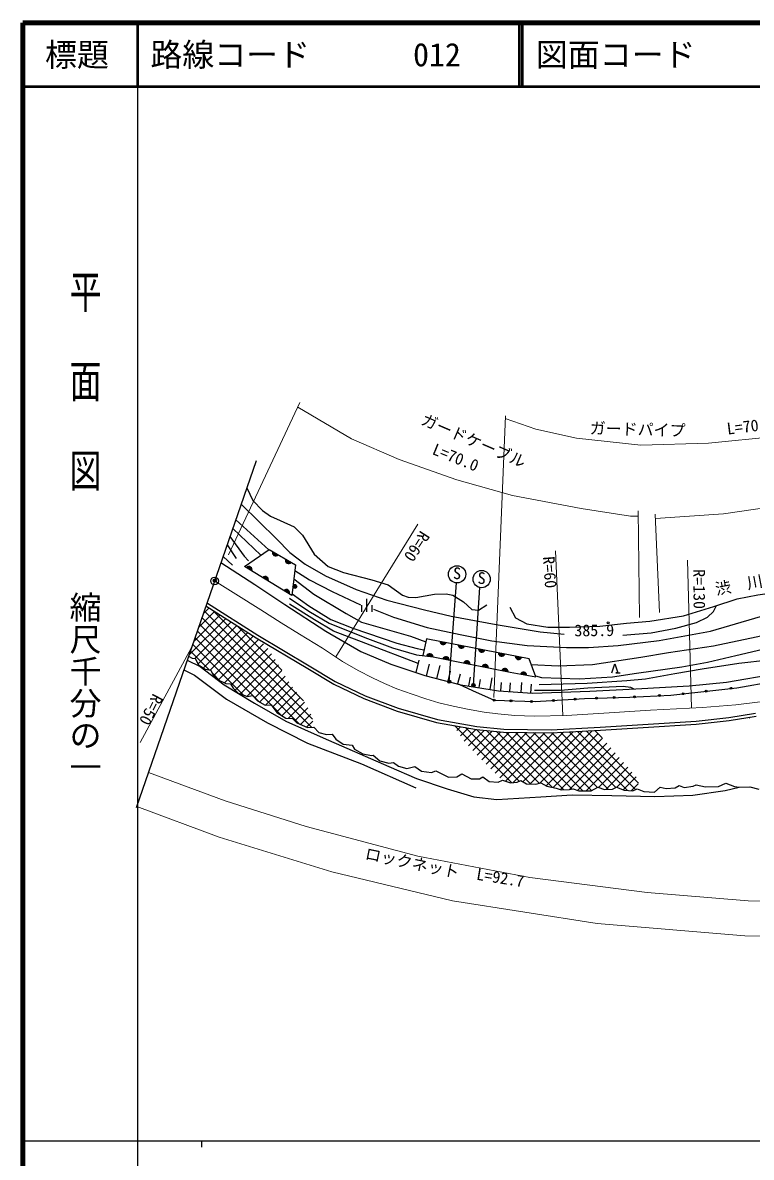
# Model space of a CAD drawing. Units: millimetres, scale not verified. Extents: x -31365771 to 680000, y -195175903 to 380000.
# Drawn here: x 40000 to 154119, y 202409 to 380000 of the extents above; entities that cross this region are included whole.
import ezdxf
from ezdxf.enums import TextEntityAlignment as Align

# ---------------------------------------------------------------- set-up
doc = ezdxf.new("R2010")
doc.units = ezdxf.units.MM
doc.header["$LTSCALE"] = 1000
doc.header["$PDMODE"] = 32
doc.header["$PDSIZE"] = 500
doc.linetypes.add('CHAIN', pattern=[18.5, 12, -1.5, 3.5, -1.5])
for name, color, linetype, lineweight in [('M-BGD', 7, 'Continuous', 25), ('M-BGD-EXST', 7, 'Continuous', 25), ('M-BMK', 2, 'CHAIN', 13), ('M-BMK-OTRS', 5, 'Continuous', 25), ('M-BMK-SRVR', 3, 'Continuous', 25), ('M-STR-HTXT', 7, 'Continuous', 13), ('M-TTL', 2, 'Continuous', 140), ('M-TTL-BAND', 7, 'Continuous', 25), ('M-TTL-LINE', 7, 'Continuous', 50)]:
    doc.layers.add(name, color=color, linetype=linetype, lineweight=lineweight)
for name, color, linetype in [('M-BMK-HTXT', 7, 'Continuous'), ('M-OTRS', 6, 'Continuous'), ('M-TTL-TXT', 7, 'Continuous')]:
    doc.layers.add(name, color=color, linetype=linetype)
doc.styles.add('@ＭＳ ゴシック', font='')
doc.styles.add('ＭＳ ゴシック', font='')
doc.styles.get('@ＭＳ ゴシック').set_extended_font_data('@MS Gothic')
doc.styles.get('ＭＳ ゴシック').set_extended_font_data('MS Gothic')

msp = doc.modelspace()

# ---------------------------------------------------------------- hatches: boundary and pattern name
at = {"layer": 'M-BGD'}
for points in [[(79136, 297224, 0.82183), (79990, 296722)], [(75905, 294196, 0.82183), (75060, 294714)], [(81187, 296018, 0.82183), (82041, 295515)], [(78468, 292623, 0.82183), (77623, 293141)], [(81779, 290591, 0.82183), (80935, 291109)], [(82321, 291706, 0.90736), (82915, 291763, 0.81006)], [(105361, 283160, 0.82183), (106334, 282968)], [(108223, 282596, 0.82183), (109195, 282405)], [(104277, 280767, 0.82183), (103293, 280886)], [(106784, 280267, 0.82183), (105813, 280461)], [(111407, 281969, 0.82183), (112380, 281778)], [(114513, 281358, 0.82183), (115486, 281166)], [(117155, 280837, 0.82183), (118127, 280646)], [(110070, 279612, 0.82183), (109098, 279806)], [(112949, 279039, 0.82183), (111977, 279232)], [(116020, 278426, 0.82183), (115049, 278620)], [(118927, 277866, 0.82183), (117954, 278053)]]:
    msp.add_hatch(color=256, dxfattribs=at).paths.add_polyline_path(points)
h = msp.add_hatch(color=256, dxfattribs=at)
edge = h.paths.add_edge_path()
edge.add_line((82321, 291706), (82341, 291885))
at = {"layer": 'M-BGD-EXST'}
for points in [[(107067, 276854, 0.41421), (106817, 277104, 0.41421), (106567, 276854, 1)], [(110850, 276335, 0.41421), (110600, 276585, 0.41421), (110350, 276335, 1)]]:
    msp.add_hatch(color=256, dxfattribs=at).paths.add_polyline_path(points)

# ---------------------------------------------------------------- linework, layer by layer
at = {"layer": 'M-BGD'}
for p, q in [((73368, 302205), (78529, 297488)), ((72902, 300855), (77320, 296655)), ((72006, 298261), (73441, 296141)), ((71380, 296451), (72846, 295087)), ((93924, 287808), (93924, 289800)), ((70066, 287855), (67538, 285327)), ((69199, 288402), (68284, 287487)), ((68441, 287941), (85378, 271004)), ((69726, 288070), (83958, 273838)), ((93124, 287808), (93124, 288853)), ((94724, 287808), (94724, 288853)), ((71800, 286761), (66045, 281006)), ((70933, 287308), (66792, 283166)), ((72667, 286214), (66950, 280496)), ((68078, 286890), (85253, 269715)), ((67352, 284788), (78892, 273247)), ((73534, 285666), (67490, 279623)), ((67715, 285839), (83306, 270247)), ((74401, 285119), (68277, 278995)), ((75268, 284572), (69374, 278678)), ((73560, 285650), (80567, 278644)), ((66625, 282685), (74517, 274794)), ((66989, 283736), (77015, 273710)), ((76135, 284025), (69916, 277805)), ((77011, 283486), (70627, 277102)), ((77727, 282788), (71593, 276654)), ((66262, 281634), (69193, 278704)), ((78409, 282056), (72670, 276317)), ((78996, 281229), (73277, 275510)), ((79531, 280349), (74115, 274934)), ((80065, 279469), (75164, 274568)), ((102038, 280203), (101585, 278310)), ((103662, 279616), (103191, 277791)), ((105355, 279404), (104829, 277368)), ((69665, 278231), (70939, 276958)), ((80600, 278589), (76342, 274332)), ((81134, 277710), (77092, 273667)), ((106978, 278488), (106572, 276917)), ((108512, 278012), (108126, 276516)), ((110064, 277554), (109847, 276192)), ((111669, 277219), (111464, 275933)), ((113468, 277448), (113182, 275659)), ((132893, 278236), (133559, 278236)), ((133226, 278236), (132893, 278236)), ((81668, 276830), (78023, 273185)), ((82274, 276021), (79175, 272922)), ((114932, 276725), (114834, 275420)), ((116342, 276655), (116243, 275315)), ((118134, 276706), (118020, 275183)), ((119615, 276459), (119512, 275072)), ((82890, 275223), (79760, 272093)), ((83506, 274425), (80599, 271518)), ((84121, 273626), (81623, 271127)), ((79076, 273063), (80658, 271481)), ((84679, 272769), (82635, 270725)), ((85117, 271793), (83490, 270166)), ((85433, 270695), (84469, 269731)), ((107619, 269976), (116541, 261054)), ((153931, 271311), (153777, 271157)), ((108582, 269802), (107995, 269215)), ((109780, 269586), (108556, 268362)), ((110978, 269370), (109151, 267543)), ((109345, 269664), (117751, 261258)), ((112257, 269234), (109833, 266811)), ((113542, 269105), (110515, 266078)), ((111070, 269354), (119602, 260821)), ((114827, 268976), (111197, 265346)), ((116184, 268919), (111892, 264627)), ((117584, 268905), (112603, 263923)), ((112642, 269196), (120884, 260954)), ((118984, 268890), (113313, 263220)), ((120384, 268876), (114024, 262517)), ((114214, 269038), (122930, 260322)), ((121784, 268862), (114735, 261813)), ((123211, 268875), (115608, 261272)), ((115743, 268923), (124730, 259936)), ((124703, 268952), (116829, 261079)), ((117172, 268909), (126034, 260047)), ((126195, 269030), (118333, 261168)), ((118600, 268894), (127717, 259778)), ((127687, 269108), (119406, 260827)), ((120029, 268880), (129111, 259798)), ((129179, 269186), (120975, 260982)), ((121457, 268866), (130026, 260297)), ((130153, 268746), (121970, 260563)), ((122880, 268857), (131721, 260016)), ((124224, 268927), (132884, 260268)), ((125568, 268997), (134733, 259833)), ((126912, 269068), (135992, 259988)), ((128256, 269138), (136441, 260953)), ((129601, 269208), (130761, 268047)), ((130811, 267990), (123108, 260287)), ((131469, 267234), (124208, 259972)), ((132127, 266477), (125618, 259968)), ((132785, 265721), (126911, 259847)), ((133443, 264965), (128246, 259768)), ((134101, 264208), (130185, 260293)), ((134759, 263452), (131307, 260001)), ((135417, 262696), (133041, 260320)), ((136075, 261940), (134052, 259917)), ((136421, 260872), (135347, 259798))]:
    msp.add_line(p, q, dxfattribs=at)
for points in [[(75092, 307196), (76051, 305227), (77551, 303657), (78838, 302781), (80333, 302071), (82506, 301099), (83850, 299813), (85659, 296836), (87845, 294868), (90234, 293949), (94706, 292806), (97231, 292038), (99498, 290404), (100353, 290107), (101561, 290024), (104498, 290545), (106302, 290605), (107356, 290382), (109065, 289365), (110354, 288145), (111371, 288036), (112673, 288863)], [(74217, 304662), (76981, 301922), (79765, 299205), (81830, 297096), (84238, 295222), (87415, 293409), (92253, 291304), (97050, 289616), (102958, 288094), (107121, 287125), (114169, 285825), (121032, 284633), (124790, 284307)], [(94932, 288216), (98089, 286963), (103330, 285358), (108507, 284239), (113470, 283246), (119009, 282521), (125184, 282192), (128623, 282207), (133242, 282495), (139679, 283301), (147742, 284776), (154693, 286775), (158565, 287968), (163401, 289015), (168071, 289952), (175388, 291456), (182375, 293035), (186721, 294292), (192896, 296545), (196790, 298108), (200737, 300004), (203283, 301677), (204942, 302858), (206958, 304042)], [(119663, 279524), (123887, 279336), (129253, 279534), (136794, 280669), (141141, 281430), (148216, 282477), (161584, 285262), (169343, 287313), (183134, 290978), (191835, 293877), (203986, 298919), (207072, 300314), (213613, 302591), (217333, 303592), (220236, 304104)], [(116298, 288507), (117206, 286838), (118957, 285914), (122248, 285379), (125637, 285363), (130403, 285525), (134584, 286002), (138216, 286302), (143515, 287163), (148233, 288619), (151895, 289827), (155144, 290428), (159144, 291029), (164784, 291657), (168423, 292442), (174113, 293928), (179553, 295354), (182575, 296361), (184765, 297330), (186449, 298405), (188195, 299180), (190558, 299850), (193132, 300184), (196945, 301258)], [(72455, 299562), (74668, 296497), (75347, 295769)], [(71055, 295508), (76343, 292068), (81070, 288916), (87458, 284766), (92969, 281595), (97639, 279620), (103006, 277838), (108632, 276386), (114543, 275441), (119861, 275046), (128838, 275351), (136040, 275750), (144364, 276200), (150244, 276765), (158116, 278155)], [(82606, 294243), (84928, 292817), (88462, 290958), (92923, 288883)], [(82463, 292971), (85592, 290532), (90648, 287505), (93077, 286192), (100733, 283993), (103131, 283087)], [(81787, 289936), (84824, 287873), (87992, 286034), (93581, 283789), (97929, 282136), (101701, 281078), (104277, 280767), (116373, 278356), (120373, 277589), (119340, 280407), (103475, 283531), (103236, 283553), (102652, 280963)], [(82196, 290594), (84840, 288703), (88251, 286574), (91709, 285233), (98625, 282880), (101774, 282067), (102847, 281826)], [(68708, 288713), (76589, 283739), (84639, 278911), (88723, 276455), (93433, 274201), (98657, 272261), (104833, 270479), (111064, 269354), (115316, 268927), (122784, 268852), (130473, 269253), (137176, 269691), (145497, 270203), (150638, 270782), (154862, 271460)], [(68964, 289119), (76840, 284148), (84886, 279323), (88951, 276878), (93621, 274643), (98808, 272717), (104943, 270947), (111131, 269830), (115342, 269407), (122774, 269332), (130445, 269732), (137146, 270171), (145455, 270681), (150573, 271258), (154786, 271934)], [(101922, 279720), (93766, 282831), (88655, 284741), (85687, 286521), (81808, 289013)], [(133970, 284160), (138422, 284507), (142282, 285222), (145529, 286099), (147244, 286956), (148184, 287834), (148676, 288765)], [(108325, 276465), (110461, 275473), (113860, 273961), (120254, 273741), (127992, 274217), (135115, 274451), (141537, 274763), (151838, 275916), (157761, 276927), (166531, 278856), (172726, 280409), (180390, 282953), (185497, 284710), (187680, 285497)], [(120308, 277767), (121260, 277516), (127194, 277310), (132383, 277634), (136161, 278164), (143228, 279173), (147276, 279883), (151698, 280945), (159497, 282787), (164878, 284013), (171107, 285574), (172150, 285797)], [(65991, 280849), (66532, 280511), (67021, 280494), (67555, 279504), (68559, 278796), (69455, 278666), (69830, 277892), (70594, 277118), (71811, 276553), (72562, 276501), (72959, 275824), (73725, 275070), (75230, 274545), (76017, 274695), (76779, 273842), (77962, 273180), (78943, 273251), (79819, 272010), (81203, 271138), (82249, 271111), (82960, 270401), (84623, 269663), (85603, 269744), (86379, 268899), (87566, 268564), (88479, 268656), (89042, 267880), (90213, 267089), (91598, 266937), (91985, 266316), (93252, 265575), (94607, 265290), (94919, 265370), (95935, 264479), (97334, 264078), (98065, 264212), (98882, 263629), (100179, 263277), (101401, 263554), (102459, 262861), (104046, 262622), (104727, 262924), (106679, 261889), (108021, 261946), (108779, 262431), (110222, 261632), (111565, 261646), (112079, 261974), (113052, 261227), (114460, 261123), (115138, 261415), (116379, 261039), (117443, 261133), (118006, 261363), (118882, 260841), (120395, 260800), (121156, 261039), (122098, 260488), (123556, 260197), (124354, 259922), (125654, 259970), (126214, 260083), (127081, 259790), (129030, 259754), (130082, 260327), (131098, 259993), (132353, 260041), (133022, 260327), (134186, 259864), (135565, 259786), (136228, 260100), (137276, 259690), (138977, 259576), (139824, 260318), (140787, 260160), (142217, 260252), (142816, 260590), (143601, 260314), (145030, 260513), (145476, 260713), (146917, 260370), (148983, 260460), (150150, 260953), (151463, 260426), (152212, 260361), (153910, 260404), (155287, 260029)], [(65783, 280247), (67774, 279252), (71577, 276373), (76295, 273510), (81224, 270695), (87055, 268057), (97342, 263568), (101704, 261709), (106470, 260063), (110665, 258855), (114245, 258394), (121170, 258825), (126046, 259125), (132262, 259063), (138985, 258866), (144962, 259074), (150000, 259806), (152212, 260361)], [(120867, 276418), (128396, 276643), (134598, 277053), (137564, 277306), (142152, 278134), (146437, 278841), (152164, 279758), (156802, 280296)], [(132286, 278236), (132756, 279674), (133226, 278236)], [(65254, 278716), (66905, 277849), (71944, 274139), (78337, 270430), (84595, 267208), (93076, 263974), (101562, 260226)], [(120163, 275502), (124256, 275502), (128531, 275881), (134039, 276138), (135202, 276000), (135728, 275733)]]:
    msp.add_lwpolyline(points, dxfattribs=at)
msp.add_lwpolyline([(74767, 294894), (78602, 297539), (82705, 295124), (82168, 290352)], close=True, dxfattribs=at)
for centre, radius in [((82615, 291763), 300), ((131687, 286066), 150), ((147040, 275378), 150), ((150966, 275817), 150), ((113860, 273961), 150), ((116481, 273871), 150), ((119678, 273761), 150), ((123131, 273918), 150), ((126546, 274128), 150), ((129875, 274278), 150), ((132655, 274370), 150), ((135801, 274484), 150), ((139727, 274674), 150), ((143443, 274975), 150)]:
    msp.add_circle(centre, radius, dxfattribs=at)
for centre, start, end in [((79613, 297057), 160.69574, 318.35393), ((75432, 294371), 339.63546, 137.29365), ((81663, 295851), 160.69574, 318.35393), ((77994, 292799), 339.63546, 137.29365), ((81306, 290766), 339.63546, 137.29365), ((105866, 283160), 180.03017, 337.68837), ((108728, 282596), 180.03017, 337.68837), ((103774, 280729), 4.2941, 161.95229), ((106280, 280268), 359.89766, 157.55585), ((111912, 281969), 180.03017, 337.68837), ((115018, 281358), 180.03017, 337.68837), ((117660, 280838), 180.03017, 337.68837), ((109565, 279613), 359.89766, 157.55585), ((112444, 279040), 359.89766, 157.55585), ((115515, 278427), 359.89766, 157.55585), ((118422, 277864), 0.31904, 157.97723)]:
    msp.add_arc(centre, 505, start, end, dxfattribs=at)
at = {"layer": 'M-BGD-EXST'}
for p, q in [((106817, 276854), (107949, 292315)), ((110600, 276335), (111579, 291593))]:
    msp.add_line(p, q, dxfattribs=at)
for centre, radius in [((108032, 293663), 1350), ((111879, 292909), 1350), ((106817, 276854), 250), ((110600, 276335), 250)]:
    msp.add_circle(centre, radius, dxfattribs=at)
at = {"layer": 'M-BMK'}
msp.add_lwpolyline([(70056, 292616), (73396, 290550), (77284, 288081), (80495, 286064), (83354, 284304), (86973, 282079), (90096, 280032), (92541, 278622), (94810, 277458), (96667, 276572), (98594, 275760), (101005, 274890), (103139, 274180), (105201, 273563), (107417, 273019), (109672, 272533), (112291, 272085), (114410, 271833), (117081, 271555), (120113, 271469), (125188, 271542), (131045, 271921), (138331, 272385), (146490, 272815), (151703, 273226), (157223, 273917)], dxfattribs=at)
at = {"layer": 'M-BMK-OTRS'}
msp.add_line((76548, 311410), (57784, 257088), dxfattribs=at)
at = {"layer": 'M-BMK-SRVR'}
msp.add_circle((70056, 292616), 600, dxfattribs=at)
at = {"layer": 'M-OTRS'}
msp.add_point((70095, 292695), dxfattribs=at)
at = {"layer": 'M-STR-HTXT'}
for p, q in [((72220, 296693), (83420, 320566)), ((113795, 274374), (115597, 318443)), ((136622, 286922), (136383, 303578)), ((139728, 287698), (139071, 303100)), ((89049, 280718), (101874, 301488)), ((123458, 297345), (124612, 271534)), ((144725, 272722), (144137, 295879))]:
    msp.add_line(p, q, dxfattribs=at)
for points in [[(139101, 302397), (149757, 303137), (159422, 304520), (171606, 306777), (184773, 310172), (211462, 317860), (230044, 323268), (232390, 323925), (251130, 327925), (272928, 331815), (281813, 332638), (290123, 333407)], [(83070, 319820), (91484, 314887), (98943, 311636), (107990, 308463), (116714, 306021), (127470, 303975), (135175, 302741), (136395, 302758)], [(115581, 318060), (120366, 316383), (126742, 314963), (136803, 313876), (147391, 314181), (157894, 315246), (173501, 318168)], [(70095, 292695), (68262, 287423), (66452, 282184), (58401, 267313)], [(59701, 262640), (71701, 258192), (84385, 254208), (101895, 249556), (119440, 246197), (137792, 243844), (153643, 242554), (174731, 242295)], [(57864, 257322), (70788, 252510), (88404, 247117), (107299, 242537), (130000, 239014), (153121, 237088), (174372, 236968), (193005, 241020), (220040, 248412), (242665, 254537), (253818, 257373), (267496, 259694), (274705, 260452), (283703, 260684), (291374, 260179), (299100, 258726), (306539, 256629), (312327, 254547), (318829, 251258), (323053, 248618), (327137, 245504), (328994, 243943)]]:
    msp.add_lwpolyline(points, dxfattribs=at)
at = {"layer": 'M-TTL'}
for p, q in [((40000, 380000), (40000, 20000)), ((680000, 380000), (40000, 380000))]:
    msp.add_line(p, q, dxfattribs=at)
at = {"layer": 'M-TTL-BAND'}
for p, q in [((58000, 370000), (58000, 20000)), ((40000, 205000), (579000, 205000)), ((68000, 205000), (68000, 204000))]:
    msp.add_line(p, q, dxfattribs=at)
at = {"layer": 'M-TTL-LINE'}
for p, q in [((58000, 380000), (58000, 370000)), ((117750, 380000), (117750, 370000)), ((118250, 380000), (118250, 370000)), ((40000, 370000), (680000, 370000))]:
    msp.add_line(p, q, dxfattribs=at)

# ---------------------------------------------------------------- texts
at = {"layer": 'M-BGD', "style": 'ＭＳ ゴシック'}
msp.add_text('385.9', height=1833, rotation=0.458, dxfattribs=at).set_placement((126416, 283404), align=Align.BOTTOM_LEFT)
at = {"layer": 'M-BGD-EXST', "style": 'ＭＳ ゴシック'}
for p in [(107377, 292370), (111224, 291617)]:
    msp.add_text('S', height=1833, rotation=358.508, dxfattribs=at).set_placement(p, align=Align.BOTTOM_LEFT)
at = {"layer": 'M-BMK-HTXT', "style": 'ＭＳ ゴシック'}
msp.add_text('渋\u3000川', height=1833, rotation=10.57, dxfattribs=at).set_placement((148760, 289877), align=Align.BOTTOM_LEFT)
at = {"layer": 'M-STR-HTXT', "style": 'ＭＳ ゴシック'}
for s, rotation, p in [('ガードケーブル', 336.695, (102016, 316699)), ('L=70.0', 6.968, (150470, 314977)), ('ガードパイプ', 358.44, (128779, 315101)), ('L=70.0', 338.02, (103804, 312002)), ('R=60', 237.16, (101861, 300916)), ('R=60', 274.354, (120904, 296357)), ('R=130', 270.481, (144486, 294454)), ('R=50', 243.072, (59940, 275356)), ('ロックネット', 348.311, (93378, 248573)), ('L=92.7', 350.91, (110885, 245320))]:
    msp.add_text(s, height=1833, rotation=rotation, dxfattribs=at).set_placement(p, align=Align.BOTTOM_LEFT)
at = {"layer": 'M-TTL-BAND', "style": '@ＭＳ ゴシック', "width": 1.4}
msp.add_text('平  面  図', height=3666, rotation=270, dxfattribs=at).set_placement((49777, 306475), align=Align.MIDDLE_RIGHT)
at = {"layer": 'M-TTL-BAND', "style": '@ＭＳ ゴシック'}
msp.add_text('縮尺千分の一', height=3666, rotation=270, dxfattribs=at).set_placement((49777, 261030), align=Align.MIDDLE_RIGHT)
at = {"layer": 'M-TTL-TXT', "style": 'ＭＳ ゴシック'}
msp.add_text('標題', height=3666, dxfattribs=at).set_placement((48500, 375000), align=Align.MIDDLE_CENTER)
for s, p in [('路線コード', (60000, 375000)), ('012', (101142, 375000)), ('図面コード', (120380, 375000))]:
    msp.add_text(s, height=3666, dxfattribs=at).set_placement(p, align=Align.MIDDLE_LEFT)

doc.saveas('drawing.dxf')
